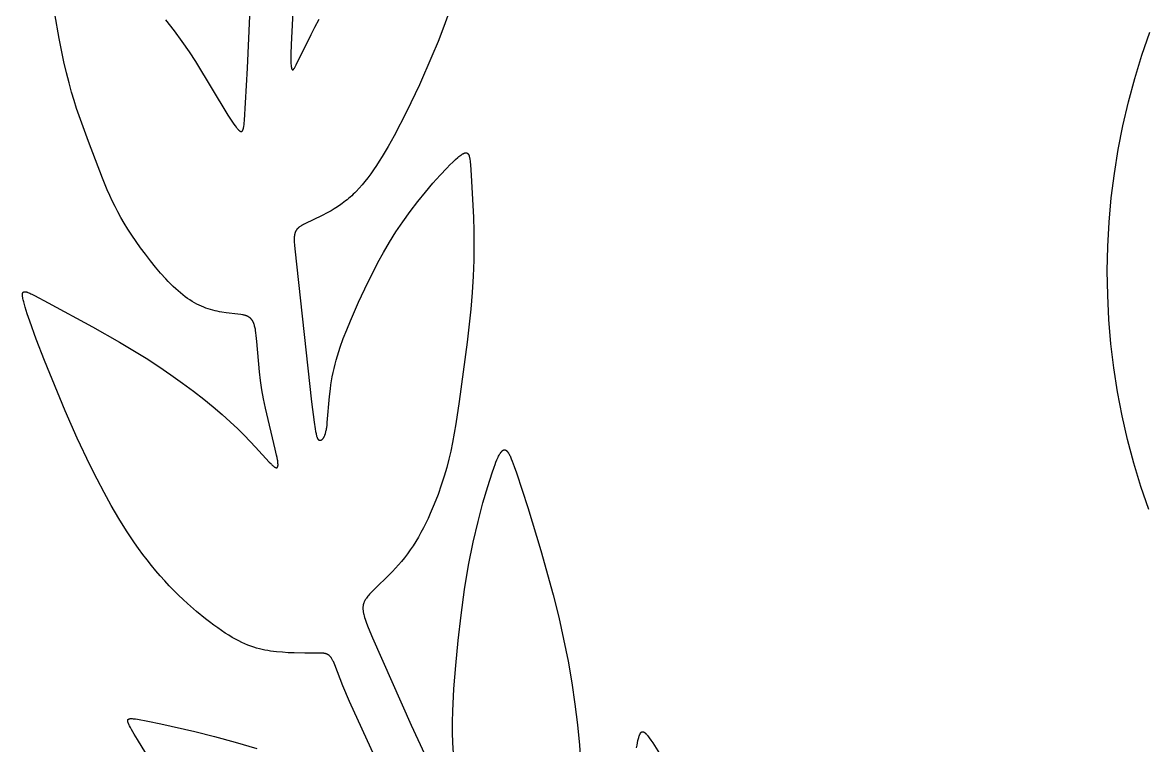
# Model space of a CAD drawing. Extents: x 8280 to 8757, y 218 to 430.
# Drawn here: x 8314.5 to 8367.1, y 290.1 to 323.9 of the extents above; entities that cross this region are included whole.
import ezdxf

# ---------------------------------------------------------------- set-up
doc = ezdxf.new("R2010")
doc.units = 0
doc.header["$MEASUREMENT"] = 0
doc.layers.add('MAKE2D$VISIBLE$CURVES', color=7, linetype='CONTINUOUS')

msp = doc.modelspace()

# ---------------------------------------------------------------- linework, layer by layer
at = {"layer": 'MAKE2D$VISIBLE$CURVES', "color": 7}
for points in [[(8327.248, 325.68), (8327.096, 322.911), (8327.085, 322.461), (8327.084, 322.281), (8327.086, 322.13), (8327.091, 322.005), (8327.095, 321.952), (8327.1, 321.906), (8327.102, 321.885), (8327.105, 321.865), (8327.108, 321.847), (8327.111, 321.83), (8327.114, 321.815), (8327.118, 321.801), (8327.12, 321.794), (8327.121, 321.788), (8327.123, 321.782), (8327.125, 321.777), (8327.127, 321.771), (8327.129, 321.766), (8327.131, 321.762), (8327.132, 321.76), (8327.133, 321.758), (8327.134, 321.756), (8327.136, 321.754), (8327.137, 321.752), (8327.138, 321.75), (8327.139, 321.748), (8327.14, 321.747), (8327.141, 321.745), (8327.142, 321.744), (8327.143, 321.742), (8327.145, 321.741), (8327.146, 321.74), (8327.147, 321.738), (8327.148, 321.737), (8327.149, 321.736), (8327.151, 321.735), (8327.152, 321.734), (8327.153, 321.734), (8327.154, 321.733), (8327.156, 321.732), (8327.157, 321.731), (8327.158, 321.731), (8327.159, 321.73), (8327.161, 321.73), (8327.162, 321.73), (8327.163, 321.729), (8327.165, 321.729), (8327.166, 321.729), (8327.167, 321.729), (8327.169, 321.729), (8327.17, 321.729), (8327.172, 321.729), (8327.173, 321.729), (8327.174, 321.73), (8327.176, 321.73), (8327.177, 321.73), (8327.179, 321.731), (8327.18, 321.731), (8327.182, 321.732), (8327.183, 321.733), (8327.185, 321.733), (8327.186, 321.734), (8327.188, 321.735), (8327.189, 321.736), (8327.191, 321.737), (8327.192, 321.738), (8327.194, 321.739), (8327.195, 321.74), (8327.197, 321.741), (8327.198, 321.742), (8327.2, 321.744), (8327.203, 321.747), (8327.207, 321.75), (8327.21, 321.753), (8327.213, 321.756), (8327.217, 321.76), (8327.22, 321.764), (8327.223, 321.768), (8327.23, 321.777), (8327.238, 321.787), (8327.245, 321.797), (8327.253, 321.809), (8327.268, 321.834), (8327.284, 321.861), (8327.301, 321.892), (8327.336, 321.959), (8328.029, 323.389), (8328.211, 323.73), (8328.417, 324.098)], [(8331.609, 288.242), (8329.83, 292.134), (8329.527, 292.868), (8329.145, 293.848), (8329.109, 293.93), (8329.075, 294.004), (8329.058, 294.038), (8329.041, 294.071), (8329.025, 294.101), (8329.008, 294.13), (8328.992, 294.156), (8328.975, 294.181), (8328.967, 294.193), (8328.958, 294.204), (8328.95, 294.215), (8328.941, 294.226), (8328.933, 294.236), (8328.924, 294.246), (8328.915, 294.255), (8328.907, 294.264), (8328.898, 294.273), (8328.889, 294.281), (8328.88, 294.289), (8328.87, 294.297), (8328.861, 294.304), (8328.852, 294.311), (8328.842, 294.318), (8328.832, 294.324), (8328.823, 294.33), (8328.813, 294.336), (8328.802, 294.342), (8328.792, 294.347), (8328.782, 294.352), (8328.771, 294.356), (8328.76, 294.36), (8328.749, 294.365), (8328.738, 294.368), (8328.726, 294.372), (8328.714, 294.375), (8328.702, 294.378), (8328.69, 294.381), (8328.678, 294.384), (8328.665, 294.386), (8328.652, 294.389), (8328.626, 294.393), (8328.598, 294.396), (8328.569, 294.399), (8328.539, 294.401), (8328.475, 294.403), (8328.33, 294.404), (8327.737, 294.398), (8327.234, 294.408), (8326.965, 294.42), (8326.689, 294.438), (8326.412, 294.464), (8326.275, 294.48), (8326.139, 294.499), (8326.005, 294.52), (8325.872, 294.544), (8325.74, 294.571), (8325.609, 294.603), (8325.477, 294.639), (8325.344, 294.679), (8325.21, 294.725), (8325.074, 294.777), (8324.935, 294.835), (8324.793, 294.899), (8324.647, 294.971), (8324.497, 295.051), (8324.342, 295.138), (8324.181, 295.235), (8324.015, 295.34), (8323.841, 295.455), (8323.661, 295.58), (8323.474, 295.715), (8323.281, 295.86), (8323.083, 296.014), (8322.674, 296.348), (8322.252, 296.718), (8322.039, 296.916), (8321.824, 297.121), (8321.609, 297.334), (8321.394, 297.555), (8321.18, 297.783), (8320.968, 298.019), (8320.759, 298.261), (8320.552, 298.51), (8320.349, 298.765), (8320.15, 299.027), (8319.954, 299.295), (8319.762, 299.568), (8319.388, 300.13), (8319.026, 300.711), (8318.676, 301.31), (8318.337, 301.923), (8318.008, 302.549), (8317.689, 303.185), (8317.078, 304.476), (8316.511, 305.757), (8315.543, 308.115), (8315.16, 309.11), (8314.857, 309.945), (8314.738, 310.296), (8314.644, 310.6), (8314.606, 310.732), (8314.574, 310.853), (8314.55, 310.959), (8314.54, 311.008), (8314.531, 311.053), (8314.525, 311.094), (8314.522, 311.114), (8314.52, 311.132), (8314.518, 311.15), (8314.517, 311.167), (8314.517, 311.183), (8314.516, 311.198), (8314.517, 311.205), (8314.517, 311.213), (8314.517, 311.219), (8314.518, 311.226), (8314.518, 311.233), (8314.519, 311.239), (8314.52, 311.245), (8314.521, 311.251), (8314.523, 311.256), (8314.524, 311.262), (8314.525, 311.264), (8314.525, 311.267), (8314.526, 311.269), (8314.527, 311.272), (8314.528, 311.274), (8314.529, 311.277), (8314.53, 311.279), (8314.531, 311.281), (8314.532, 311.284), (8314.533, 311.286), (8314.534, 311.288), (8314.535, 311.29), (8314.537, 311.292), (8314.538, 311.294), (8314.539, 311.296), (8314.541, 311.298), (8314.542, 311.3), (8314.543, 311.301), (8314.545, 311.303), (8314.546, 311.305), (8314.548, 311.306), (8314.549, 311.308), (8314.551, 311.309), (8314.553, 311.311), (8314.554, 311.312), (8314.556, 311.314), (8314.558, 311.315), (8314.56, 311.316), (8314.562, 311.318), (8314.564, 311.319), (8314.565, 311.32), (8314.567, 311.321), (8314.57, 311.322), (8314.572, 311.323), (8314.574, 311.324), (8314.576, 311.325), (8314.578, 311.326), (8314.58, 311.326), (8314.583, 311.327), (8314.585, 311.328), (8314.587, 311.328), (8314.59, 311.329), (8314.592, 311.329), (8314.595, 311.33), (8314.598, 311.33), (8314.6, 311.331), (8314.603, 311.331), (8314.606, 311.331), (8314.608, 311.332), (8314.611, 311.332), (8314.614, 311.332), (8314.617, 311.332), (8314.623, 311.332), (8314.629, 311.332), (8314.635, 311.332), (8314.642, 311.331), (8314.649, 311.33), (8314.655, 311.329), (8314.663, 311.328), (8314.67, 311.327), (8314.677, 311.326), (8314.685, 311.324), (8314.701, 311.32), (8314.718, 311.315), (8314.736, 311.31), (8314.754, 311.304), (8314.774, 311.297), (8314.816, 311.281), (8314.861, 311.262), (8314.91, 311.24), (8314.963, 311.215), (8315.08, 311.157), (8315.723, 310.815), (8317.801, 309.687), (8319.053, 308.973), (8320.306, 308.212), (8320.902, 307.825), (8321.471, 307.439), (8322.012, 307.054), (8322.524, 306.674), (8323.005, 306.3), (8323.453, 305.934), (8323.869, 305.579), (8324.25, 305.237), (8324.595, 304.909), (8324.907, 304.599), (8325.433, 304.045), (8326.075, 303.343), (8326.14, 303.276), (8326.171, 303.246), (8326.2, 303.219), (8326.228, 303.194), (8326.254, 303.171), (8326.279, 303.151), (8326.291, 303.142), (8326.303, 303.134), (8326.314, 303.126), (8326.325, 303.119), (8326.335, 303.113), (8326.345, 303.107), (8326.35, 303.104), (8326.355, 303.102), (8326.36, 303.099), (8326.364, 303.097), (8326.369, 303.095), (8326.373, 303.093), (8326.378, 303.092), (8326.382, 303.09), (8326.386, 303.089), (8326.39, 303.088), (8326.392, 303.087), (8326.394, 303.087), (8326.396, 303.086), (8326.398, 303.086), (8326.4, 303.086), (8326.402, 303.085), (8326.404, 303.085), (8326.406, 303.085), (8326.408, 303.085), (8326.409, 303.085), (8326.411, 303.085), (8326.413, 303.085), (8326.415, 303.085), (8326.416, 303.085), (8326.418, 303.085), (8326.42, 303.085), (8326.422, 303.085), (8326.423, 303.085), (8326.425, 303.086), (8326.426, 303.086), (8326.428, 303.086), (8326.43, 303.087), (8326.431, 303.087), (8326.433, 303.088), (8326.434, 303.088), (8326.436, 303.089), (8326.437, 303.089), (8326.438, 303.09), (8326.44, 303.091), (8326.441, 303.091), (8326.443, 303.092), (8326.444, 303.093), (8326.445, 303.094), (8326.446, 303.095), (8326.448, 303.096), (8326.449, 303.097), (8326.45, 303.098), (8326.451, 303.099), (8326.453, 303.1), (8326.454, 303.101), (8326.455, 303.103), (8326.456, 303.104), (8326.457, 303.105), (8326.458, 303.107), (8326.459, 303.108), (8326.46, 303.11), (8326.461, 303.111), (8326.462, 303.113), (8326.463, 303.114), (8326.464, 303.116), (8326.465, 303.118), (8326.466, 303.119), (8326.467, 303.121), (8326.468, 303.123), (8326.469, 303.125), (8326.469, 303.127), (8326.471, 303.131), (8326.472, 303.135), (8326.474, 303.139), (8326.475, 303.144), (8326.476, 303.149), (8326.478, 303.154), (8326.479, 303.159), (8326.48, 303.164), (8326.48, 303.17), (8326.481, 303.175), (8326.482, 303.181), (8326.483, 303.187), (8326.484, 303.2), (8326.484, 303.213), (8326.484, 303.228), (8326.484, 303.243), (8326.484, 303.258), (8326.483, 303.275), (8326.482, 303.292), (8326.479, 303.33), (8326.475, 303.37), (8326.469, 303.413), (8326.462, 303.46), (8326.443, 303.564), (8326.42, 303.681), (8326.358, 303.955), (8325.897, 305.87), (8325.808, 306.306), (8325.731, 306.741), (8325.669, 307.167), (8325.62, 307.579), (8325.496, 309.004), (8325.467, 309.283), (8325.451, 309.407), (8325.433, 309.521), (8325.423, 309.573), (8325.412, 309.623), (8325.401, 309.671), (8325.39, 309.716), (8325.377, 309.758), (8325.364, 309.798), (8325.351, 309.836), (8325.344, 309.854), (8325.337, 309.871), (8325.329, 309.888), (8325.322, 309.905), (8325.314, 309.921), (8325.306, 309.936), (8325.298, 309.951), (8325.29, 309.965), (8325.282, 309.979), (8325.273, 309.993), (8325.264, 310.006), (8325.255, 310.018), (8325.246, 310.03), (8325.236, 310.042), (8325.227, 310.053), (8325.217, 310.064), (8325.207, 310.075), (8325.197, 310.085), (8325.186, 310.094), (8325.176, 310.104), (8325.165, 310.113), (8325.154, 310.121), (8325.143, 310.13), (8325.131, 310.138), (8325.119, 310.145), (8325.107, 310.152), (8325.095, 310.159), (8325.083, 310.166), (8325.07, 310.173), (8325.057, 310.179), (8325.044, 310.185), (8325.031, 310.19), (8325.017, 310.196), (8325.004, 310.201), (8324.99, 310.206), (8324.975, 310.211), (8324.946, 310.22), (8324.916, 310.228), (8324.884, 310.236), (8324.852, 310.243), (8324.818, 310.249), (8324.748, 310.261), (8324.595, 310.282), (8324.05, 310.347), (8323.848, 310.377), (8323.745, 310.395), (8323.641, 310.415), (8323.535, 310.438), (8323.429, 310.464), (8323.322, 310.493), (8323.216, 310.526), (8323.109, 310.563), (8323.003, 310.604), (8322.896, 310.65), (8322.79, 310.699), (8322.683, 310.753), (8322.576, 310.812), (8322.468, 310.876), (8322.36, 310.945), (8322.252, 311.018), (8322.142, 311.097), (8322.032, 311.182), (8321.92, 311.272), (8321.808, 311.368), (8321.694, 311.47), (8321.579, 311.578), (8321.463, 311.692), (8321.345, 311.812), (8321.226, 311.938), (8320.986, 312.206), (8320.745, 312.489), (8320.507, 312.784), (8320.274, 313.085), (8320.05, 313.389), (8319.836, 313.69), (8319.636, 313.984), (8319.453, 314.268), (8319.284, 314.542), (8319.128, 314.808), (8318.984, 315.07), (8318.85, 315.328), (8318.723, 315.587), (8318.603, 315.847), (8318.487, 316.111), (8318.264, 316.657), (8317.616, 318.375), (8317.166, 319.579), (8317.05, 319.919), (8316.933, 320.285), (8316.815, 320.682), (8316.697, 321.117), (8316.579, 321.591), (8316.461, 322.102), (8316.236, 323.199), (8316.034, 324.35)], [(8321.218, 324.07), (8321.618, 323.557), (8321.983, 323.058), (8322.316, 322.576), (8322.619, 322.113), (8324.141, 319.604), (8324.287, 319.375), (8324.416, 319.184), (8324.473, 319.104), (8324.526, 319.034), (8324.551, 319.003), (8324.575, 318.975), (8324.598, 318.949), (8324.619, 318.926), (8324.63, 318.916), (8324.64, 318.906), (8324.65, 318.897), (8324.659, 318.888), (8324.668, 318.881), (8324.677, 318.874), (8324.686, 318.867), (8324.691, 318.864), (8324.695, 318.861), (8324.699, 318.859), (8324.703, 318.856), (8324.707, 318.854), (8324.711, 318.852), (8324.715, 318.85), (8324.719, 318.848), (8324.723, 318.846), (8324.727, 318.845), (8324.73, 318.843), (8324.734, 318.842), (8324.738, 318.841), (8324.739, 318.84), (8324.741, 318.84), (8324.743, 318.84), (8324.745, 318.839), (8324.746, 318.839), (8324.748, 318.839), (8324.75, 318.838), (8324.751, 318.838), (8324.753, 318.838), (8324.755, 318.838), (8324.756, 318.838), (8324.758, 318.837), (8324.76, 318.837), (8324.761, 318.837), (8324.763, 318.837), (8324.764, 318.837), (8324.766, 318.838), (8324.768, 318.838), (8324.769, 318.838), (8324.771, 318.838), (8324.772, 318.838), (8324.774, 318.839), (8324.775, 318.839), (8324.777, 318.839), (8324.778, 318.84), (8324.78, 318.84), (8324.781, 318.841), (8324.783, 318.841), (8324.784, 318.842), (8324.785, 318.842), (8324.787, 318.843), (8324.788, 318.843), (8324.79, 318.844), (8324.791, 318.845), (8324.792, 318.845), (8324.794, 318.846), (8324.795, 318.847), (8324.796, 318.848), (8324.798, 318.849), (8324.799, 318.85), (8324.8, 318.851), (8324.801, 318.851), (8324.803, 318.852), (8324.804, 318.854), (8324.805, 318.855), (8324.806, 318.856), (8324.808, 318.857), (8324.809, 318.858), (8324.81, 318.859), (8324.811, 318.86), (8324.814, 318.863), (8324.816, 318.866), (8324.818, 318.868), (8324.82, 318.871), (8324.823, 318.875), (8324.825, 318.878), (8324.827, 318.881), (8324.829, 318.885), (8324.831, 318.888), (8324.833, 318.892), (8324.835, 318.896), (8324.837, 318.9), (8324.839, 318.904), (8324.841, 318.908), (8324.844, 318.917), (8324.848, 318.926), (8324.851, 318.935), (8324.855, 318.946), (8324.858, 318.956), (8324.861, 318.967), (8324.864, 318.979), (8324.869, 319.003), (8324.874, 319.029), (8324.879, 319.056), (8324.884, 319.085), (8324.892, 319.148), (8324.899, 319.217), (8324.912, 319.369), (8325.05, 321.812), (8325.157, 324.253)], [(8334.499, 324.447), (8334.245, 323.749), (8333.976, 323.051), (8333.694, 322.36), (8333.105, 321.018), (8332.504, 319.763), (8331.917, 318.635), (8331.636, 318.13), (8331.362, 317.665), (8331.227, 317.448), (8331.093, 317.24), (8330.959, 317.041), (8330.825, 316.852), (8330.691, 316.671), (8330.557, 316.499), (8330.421, 316.336), (8330.285, 316.181), (8330.146, 316.034), (8330.076, 315.964), (8330.006, 315.895), (8329.935, 315.829), (8329.863, 315.764), (8329.791, 315.702), (8329.718, 315.641), (8329.645, 315.582), (8329.57, 315.525), (8329.495, 315.469), (8329.42, 315.416), (8329.269, 315.314), (8329.117, 315.218), (8328.966, 315.128), (8328.817, 315.043), (8328.525, 314.89), (8327.776, 314.526), (8327.678, 314.476), (8327.633, 314.452), (8327.591, 314.428), (8327.552, 314.404), (8327.515, 314.381), (8327.497, 314.369), (8327.48, 314.357), (8327.464, 314.345), (8327.449, 314.333), (8327.434, 314.321), (8327.42, 314.309), (8327.406, 314.296), (8327.393, 314.283), (8327.387, 314.276), (8327.38, 314.27), (8327.374, 314.263), (8327.369, 314.256), (8327.363, 314.249), (8327.357, 314.242), (8327.352, 314.235), (8327.347, 314.228), (8327.342, 314.22), (8327.337, 314.213), (8327.332, 314.205), (8327.327, 314.198), (8327.322, 314.19), (8327.318, 314.182), (8327.314, 314.174), (8327.31, 314.165), (8327.306, 314.157), (8327.302, 314.148), (8327.298, 314.14), (8327.294, 314.131), (8327.291, 314.122), (8327.287, 314.113), (8327.284, 314.103), (8327.281, 314.094), (8327.275, 314.074), (8327.27, 314.054), (8327.265, 314.033), (8327.261, 314.011), (8327.257, 313.988), (8327.254, 313.964), (8327.251, 313.94), (8327.248, 313.914), (8327.246, 313.887), (8327.245, 313.86), (8327.243, 313.801), (8327.243, 313.738), (8327.244, 313.671), (8327.252, 313.52), (8327.265, 313.347), (8328.057, 306.166), (8328.177, 305.22), (8328.224, 304.91), (8328.245, 304.789), (8328.265, 304.688), (8328.275, 304.645), (8328.284, 304.606), (8328.293, 304.571), (8328.302, 304.539), (8328.311, 304.512), (8328.316, 304.499), (8328.32, 304.488), (8328.325, 304.477), (8328.329, 304.467), (8328.334, 304.457), (8328.338, 304.448), (8328.34, 304.444), (8328.343, 304.44), (8328.345, 304.437), (8328.347, 304.433), (8328.349, 304.429), (8328.352, 304.426), (8328.354, 304.423), (8328.356, 304.42), (8328.358, 304.417), (8328.361, 304.414), (8328.363, 304.411), (8328.365, 304.409), (8328.367, 304.406), (8328.37, 304.404), (8328.372, 304.402), (8328.374, 304.4), (8328.377, 304.398), (8328.379, 304.396), (8328.381, 304.394), (8328.384, 304.393), (8328.386, 304.391), (8328.388, 304.389), (8328.391, 304.388), (8328.393, 304.387), (8328.396, 304.385), (8328.398, 304.384), (8328.401, 304.383), (8328.403, 304.382), (8328.406, 304.381), (8328.408, 304.38), (8328.411, 304.379), (8328.413, 304.378), (8328.416, 304.378), (8328.418, 304.377), (8328.421, 304.376), (8328.424, 304.376), (8328.426, 304.375), (8328.429, 304.374), (8328.432, 304.374), (8328.434, 304.374), (8328.437, 304.373), (8328.44, 304.373), (8328.442, 304.373), (8328.445, 304.372), (8328.448, 304.372), (8328.451, 304.372), (8328.454, 304.372), (8328.456, 304.372), (8328.459, 304.372), (8328.462, 304.372), (8328.465, 304.373), (8328.468, 304.373), (8328.471, 304.373), (8328.473, 304.374), (8328.476, 304.374), (8328.479, 304.375), (8328.482, 304.375), (8328.485, 304.376), (8328.488, 304.377), (8328.491, 304.377), (8328.494, 304.378), (8328.497, 304.379), (8328.5, 304.38), (8328.503, 304.381), (8328.506, 304.383), (8328.509, 304.384), (8328.512, 304.385), (8328.515, 304.387), (8328.518, 304.388), (8328.521, 304.39), (8328.524, 304.391), (8328.527, 304.393), (8328.53, 304.395), (8328.533, 304.397), (8328.536, 304.399), (8328.539, 304.401), (8328.542, 304.403), (8328.545, 304.405), (8328.548, 304.408), (8328.551, 304.41), (8328.554, 304.413), (8328.557, 304.415), (8328.563, 304.421), (8328.569, 304.427), (8328.575, 304.433), (8328.581, 304.439), (8328.587, 304.446), (8328.593, 304.454), (8328.599, 304.462), (8328.605, 304.47), (8328.611, 304.479), (8328.617, 304.488), (8328.623, 304.498), (8328.629, 304.508), (8328.635, 304.518), (8328.641, 304.529), (8328.646, 304.541), (8328.652, 304.553), (8328.658, 304.565), (8328.669, 304.591), (8328.68, 304.62), (8328.691, 304.65), (8328.701, 304.683), (8328.711, 304.718), (8328.721, 304.755), (8328.73, 304.794), (8328.739, 304.836), (8328.748, 304.88), (8328.756, 304.927), (8328.764, 304.976), (8328.778, 305.083), (8328.791, 305.199), (8328.893, 306.417), (8328.935, 306.779), (8328.961, 306.966), (8328.991, 307.155), (8329.024, 307.347), (8329.063, 307.54), (8329.106, 307.735), (8329.155, 307.931), (8329.208, 308.128), (8329.266, 308.326), (8329.395, 308.727), (8329.54, 309.135), (8329.7, 309.55), (8329.875, 309.973), (8330.259, 310.846), (8330.685, 311.757), (8330.918, 312.224), (8331.164, 312.697), (8331.427, 313.173), (8331.707, 313.652), (8332.007, 314.132), (8332.328, 314.612), (8332.67, 315.088), (8333.025, 315.553), (8333.384, 315.998), (8333.737, 316.415), (8334.075, 316.794), (8334.388, 317.127), (8334.533, 317.273), (8334.668, 317.405), (8334.792, 317.52), (8334.904, 317.618), (8334.955, 317.661), (8335.003, 317.699), (8335.048, 317.732), (8335.069, 317.747), (8335.09, 317.761), (8335.11, 317.774), (8335.129, 317.786), (8335.148, 317.796), (8335.165, 317.805), (8335.174, 317.81), (8335.183, 317.814), (8335.191, 317.817), (8335.199, 317.821), (8335.207, 317.824), (8335.215, 317.827), (8335.223, 317.83), (8335.231, 317.832), (8335.238, 317.834), (8335.245, 317.836), (8335.252, 317.837), (8335.256, 317.838), (8335.259, 317.838), (8335.263, 317.839), (8335.266, 317.839), (8335.27, 317.84), (8335.273, 317.84), (8335.276, 317.84), (8335.28, 317.84), (8335.283, 317.84), (8335.286, 317.841), (8335.289, 317.84), (8335.292, 317.84), (8335.296, 317.84), (8335.299, 317.84), (8335.302, 317.84), (8335.305, 317.839), (8335.308, 317.839), (8335.311, 317.838), (8335.313, 317.838), (8335.316, 317.837), (8335.319, 317.836), (8335.322, 317.835), (8335.325, 317.835), (8335.328, 317.834), (8335.33, 317.833), (8335.333, 317.831), (8335.336, 317.83), (8335.338, 317.829), (8335.341, 317.828), (8335.344, 317.826), (8335.346, 317.825), (8335.349, 317.824), (8335.351, 317.822), (8335.354, 317.82), (8335.356, 317.819), (8335.358, 317.817), (8335.361, 317.815), (8335.363, 317.813), (8335.365, 317.811), (8335.368, 317.809), (8335.37, 317.807), (8335.372, 317.805), (8335.374, 317.803), (8335.377, 317.8), (8335.379, 317.798), (8335.381, 317.795), (8335.383, 317.793), (8335.385, 317.79), (8335.387, 317.788), (8335.389, 317.785), (8335.393, 317.779), (8335.397, 317.773), (8335.401, 317.767), (8335.405, 317.761), (8335.408, 317.754), (8335.412, 317.747), (8335.415, 317.74), (8335.419, 317.732), (8335.422, 317.724), (8335.425, 317.716), (8335.428, 317.708), (8335.431, 317.699), (8335.437, 317.681), (8335.443, 317.662), (8335.448, 317.642), (8335.453, 317.62), (8335.458, 317.598), (8335.462, 317.575), (8335.471, 317.525), (8335.478, 317.47), (8335.485, 317.411), (8335.497, 317.281), (8335.53, 316.791), (8335.637, 314.803), (8335.653, 314.177), (8335.658, 313.508), (8335.649, 312.803), (8335.622, 312.065), (8335.576, 311.301), (8335.512, 310.521), (8335.347, 308.963), (8334.973, 306.19), (8334.813, 305.136), (8334.661, 304.263), (8334.579, 303.865), (8334.488, 303.479), (8334.385, 303.091), (8334.267, 302.691), (8334.131, 302.271), (8333.976, 301.833), (8333.803, 301.385), (8333.612, 300.934), (8333.51, 300.709), (8333.404, 300.487), (8333.294, 300.266), (8333.179, 300.05), (8333.06, 299.837), (8332.937, 299.63), (8332.81, 299.429), (8332.679, 299.235), (8332.544, 299.049), (8332.406, 298.87), (8332.266, 298.698), (8332.125, 298.534), (8331.984, 298.377), (8331.843, 298.227), (8330.862, 297.251), (8330.772, 297.155), (8330.731, 297.108), (8330.692, 297.063), (8330.656, 297.019), (8330.623, 296.976), (8330.608, 296.955), (8330.593, 296.933), (8330.579, 296.912), (8330.566, 296.891), (8330.553, 296.87), (8330.542, 296.849), (8330.531, 296.827), (8330.521, 296.806), (8330.511, 296.784), (8330.503, 296.762), (8330.499, 296.751), (8330.495, 296.74), (8330.491, 296.729), (8330.488, 296.718), (8330.485, 296.706), (8330.482, 296.695), (8330.479, 296.684), (8330.476, 296.672), (8330.474, 296.66), (8330.471, 296.648), (8330.469, 296.636), (8330.468, 296.624), (8330.466, 296.612), (8330.464, 296.6), (8330.462, 296.575), (8330.461, 296.549), (8330.46, 296.523), (8330.46, 296.496), (8330.461, 296.468), (8330.463, 296.44), (8330.466, 296.411), (8330.47, 296.381), (8330.474, 296.35), (8330.479, 296.318), (8330.486, 296.286), (8330.493, 296.252), (8330.501, 296.217), (8330.519, 296.145), (8330.541, 296.068), (8330.567, 295.986), (8330.596, 295.899), (8330.629, 295.806), (8330.707, 295.603), (8330.907, 295.116), (8332.715, 291.032), (8334.275, 287.66)], [(8367.259, 301.128), (8366.891, 302.208), (8366.561, 303.3), (8366.269, 304.403), (8366.015, 305.516), (8365.801, 306.636), (8365.626, 307.764), (8365.49, 308.897), (8365.393, 310.034), (8365.337, 311.174), (8365.32, 312.315), (8365.343, 313.456), (8365.405, 314.595), (8365.507, 315.731), (8365.649, 316.864), (8365.83, 317.99), (8366.051, 319.11), (8366.31, 320.221), (8366.608, 321.323), (8366.943, 322.413), (8367.317, 323.492)], [(8334.701, 289.716), (8334.672, 290.197), (8334.657, 290.683), (8334.655, 291.177), (8334.666, 291.681), (8334.719, 292.723), (8334.807, 293.823), (8334.92, 294.986), (8335.058, 296.183), (8335.221, 297.374), (8335.41, 298.522), (8335.624, 299.591), (8335.852, 300.568), (8336.083, 301.443), (8336.304, 302.205), (8336.507, 302.844), (8336.601, 303.114), (8336.646, 303.235), (8336.69, 303.348), (8336.733, 303.451), (8336.775, 303.545), (8336.796, 303.588), (8336.816, 303.628), (8336.837, 303.667), (8336.856, 303.702), (8336.876, 303.735), (8336.895, 303.766), (8336.905, 303.78), (8336.915, 303.794), (8336.924, 303.807), (8336.934, 303.819), (8336.943, 303.831), (8336.952, 303.842), (8336.962, 303.853), (8336.971, 303.862), (8336.98, 303.871), (8336.985, 303.876), (8336.989, 303.88), (8336.994, 303.884), (8336.998, 303.887), (8337.003, 303.891), (8337.007, 303.894), (8337.012, 303.898), (8337.016, 303.901), (8337.021, 303.904), (8337.025, 303.906), (8337.029, 303.909), (8337.034, 303.911), (8337.038, 303.913), (8337.043, 303.915), (8337.047, 303.917), (8337.051, 303.919), (8337.056, 303.921), (8337.058, 303.921), (8337.06, 303.922), (8337.062, 303.923), (8337.065, 303.923), (8337.067, 303.924), (8337.069, 303.924), (8337.071, 303.925), (8337.073, 303.925), (8337.075, 303.925), (8337.078, 303.926), (8337.08, 303.926), (8337.082, 303.926), (8337.084, 303.926), (8337.086, 303.926), (8337.089, 303.926), (8337.091, 303.926), (8337.093, 303.926), (8337.095, 303.926), (8337.097, 303.926), (8337.099, 303.926), (8337.102, 303.926), (8337.104, 303.926), (8337.106, 303.925), (8337.108, 303.925), (8337.11, 303.925), (8337.112, 303.924), (8337.115, 303.924), (8337.117, 303.923), (8337.119, 303.923), (8337.121, 303.922), (8337.123, 303.922), (8337.125, 303.921), (8337.127, 303.92), (8337.13, 303.92), (8337.132, 303.919), (8337.134, 303.918), (8337.138, 303.916), (8337.143, 303.914), (8337.147, 303.912), (8337.151, 303.91), (8337.156, 303.907), (8337.16, 303.904), (8337.164, 303.902), (8337.169, 303.899), (8337.173, 303.895), (8337.177, 303.892), (8337.182, 303.888), (8337.186, 303.885), (8337.191, 303.881), (8337.195, 303.876), (8337.199, 303.872), (8337.204, 303.868), (8337.208, 303.863), (8337.217, 303.853), (8337.226, 303.842), (8337.235, 303.831), (8337.244, 303.819), (8337.253, 303.806), (8337.262, 303.793), (8337.271, 303.779), (8337.281, 303.764), (8337.29, 303.748), (8337.309, 303.714), (8337.328, 303.678), (8337.348, 303.638), (8337.368, 303.596), (8337.41, 303.502), (8337.453, 303.396), (8337.548, 303.148), (8337.653, 302.851), (8338.184, 301.23), (8338.796, 299.21), (8339.371, 297.125), (8339.628, 296.086), (8339.86, 295.051), (8340.064, 294.022), (8340.239, 293.005), (8340.386, 292.007), (8340.506, 291.034), (8340.598, 290.091), (8340.631, 289.63)], [(8320.298, 289.72), (8319.897, 290.349), (8319.742, 290.606), (8319.619, 290.822), (8319.569, 290.913), (8319.528, 290.994), (8319.51, 291.031), (8319.495, 291.065), (8319.481, 291.097), (8319.475, 291.112), (8319.47, 291.126), (8319.465, 291.14), (8319.461, 291.153), (8319.457, 291.166), (8319.454, 291.178), (8319.452, 291.184), (8319.451, 291.19), (8319.45, 291.196), (8319.449, 291.201), (8319.448, 291.207), (8319.448, 291.212), (8319.447, 291.217), (8319.447, 291.222), (8319.446, 291.227), (8319.446, 291.232), (8319.446, 291.236), (8319.446, 291.241), (8319.447, 291.245), (8319.447, 291.247), (8319.447, 291.25), (8319.447, 291.252), (8319.448, 291.254), (8319.448, 291.256), (8319.449, 291.258), (8319.449, 291.26), (8319.449, 291.262), (8319.45, 291.264), (8319.45, 291.266), (8319.451, 291.267), (8319.452, 291.269), (8319.452, 291.271), (8319.453, 291.273), (8319.454, 291.275), (8319.454, 291.276), (8319.455, 291.278), (8319.456, 291.28), (8319.457, 291.281), (8319.458, 291.283), (8319.459, 291.284), (8319.46, 291.286), (8319.461, 291.287), (8319.462, 291.289), (8319.463, 291.29), (8319.464, 291.292), (8319.465, 291.293), (8319.466, 291.295), (8319.468, 291.296), (8319.469, 291.297), (8319.47, 291.299), (8319.472, 291.3), (8319.473, 291.301), (8319.474, 291.302), (8319.476, 291.304), (8319.477, 291.305), (8319.479, 291.306), (8319.48, 291.307), (8319.482, 291.308), (8319.484, 291.309), (8319.485, 291.31), (8319.487, 291.311), (8319.489, 291.312), (8319.491, 291.313), (8319.493, 291.314), (8319.494, 291.315), (8319.496, 291.316), (8319.498, 291.317), (8319.502, 291.319), (8319.506, 291.32), (8319.511, 291.322), (8319.515, 291.323), (8319.52, 291.324), (8319.525, 291.326), (8319.53, 291.327), (8319.535, 291.328), (8319.54, 291.329), (8319.545, 291.33), (8319.551, 291.33), (8319.557, 291.331), (8319.563, 291.332), (8319.575, 291.333), (8319.588, 291.333), (8319.601, 291.333), (8319.615, 291.333), (8319.63, 291.333), (8319.661, 291.331), (8319.696, 291.329), (8319.732, 291.325), (8319.814, 291.315), (8319.906, 291.301), (8320.38, 291.215), (8321.002, 291.087), (8322.591, 290.723), (8323.507, 290.497), (8324.479, 290.236), (8325.492, 289.936)], [(8343.273, 289.969), (8343.295, 290.091), (8343.317, 290.204), (8343.339, 290.306), (8343.362, 290.398), (8343.374, 290.44), (8343.386, 290.48), (8343.398, 290.516), (8343.411, 290.55), (8343.417, 290.566), (8343.423, 290.581), (8343.429, 290.595), (8343.436, 290.609), (8343.442, 290.622), (8343.449, 290.634), (8343.452, 290.64), (8343.456, 290.645), (8343.459, 290.651), (8343.462, 290.656), (8343.466, 290.661), (8343.469, 290.666), (8343.473, 290.67), (8343.476, 290.675), (8343.48, 290.679), (8343.484, 290.683), (8343.487, 290.687), (8343.491, 290.69), (8343.493, 290.692), (8343.495, 290.694), (8343.497, 290.695), (8343.499, 290.697), (8343.5, 290.698), (8343.502, 290.7), (8343.504, 290.701), (8343.506, 290.703), (8343.508, 290.704), (8343.51, 290.705), (8343.512, 290.706), (8343.514, 290.707), (8343.516, 290.709), (8343.518, 290.71), (8343.52, 290.711), (8343.522, 290.711), (8343.524, 290.712), (8343.526, 290.713), (8343.528, 290.714), (8343.531, 290.715), (8343.533, 290.715), (8343.535, 290.716), (8343.537, 290.716), (8343.539, 290.717), (8343.541, 290.717), (8343.543, 290.718), (8343.546, 290.718), (8343.548, 290.718), (8343.55, 290.719), (8343.552, 290.719), (8343.555, 290.719), (8343.557, 290.719), (8343.559, 290.719), (8343.561, 290.719), (8343.564, 290.719), (8343.566, 290.718), (8343.568, 290.718), (8343.571, 290.718), (8343.573, 290.717), (8343.576, 290.717), (8343.578, 290.717), (8343.58, 290.716), (8343.583, 290.715), (8343.585, 290.715), (8343.588, 290.714), (8343.59, 290.713), (8343.593, 290.713), (8343.595, 290.712), (8343.598, 290.711), (8343.601, 290.71), (8343.606, 290.708), (8343.611, 290.705), (8343.616, 290.702), (8343.622, 290.7), (8343.627, 290.696), (8343.633, 290.693), (8343.639, 290.689), (8343.644, 290.686), (8343.65, 290.681), (8343.656, 290.677), (8343.662, 290.672), (8343.668, 290.668), (8343.675, 290.662), (8343.687, 290.651), (8343.7, 290.639), (8343.714, 290.626), (8343.728, 290.612), (8343.742, 290.597), (8343.757, 290.581), (8343.772, 290.563), (8343.803, 290.526), (8343.836, 290.483), (8343.872, 290.437), (8343.948, 290.329), (8344.033, 290.203), (8344.348, 289.705)]]:
    msp.add_lwpolyline(points, dxfattribs=at)

doc.saveas('drawing.dxf')
